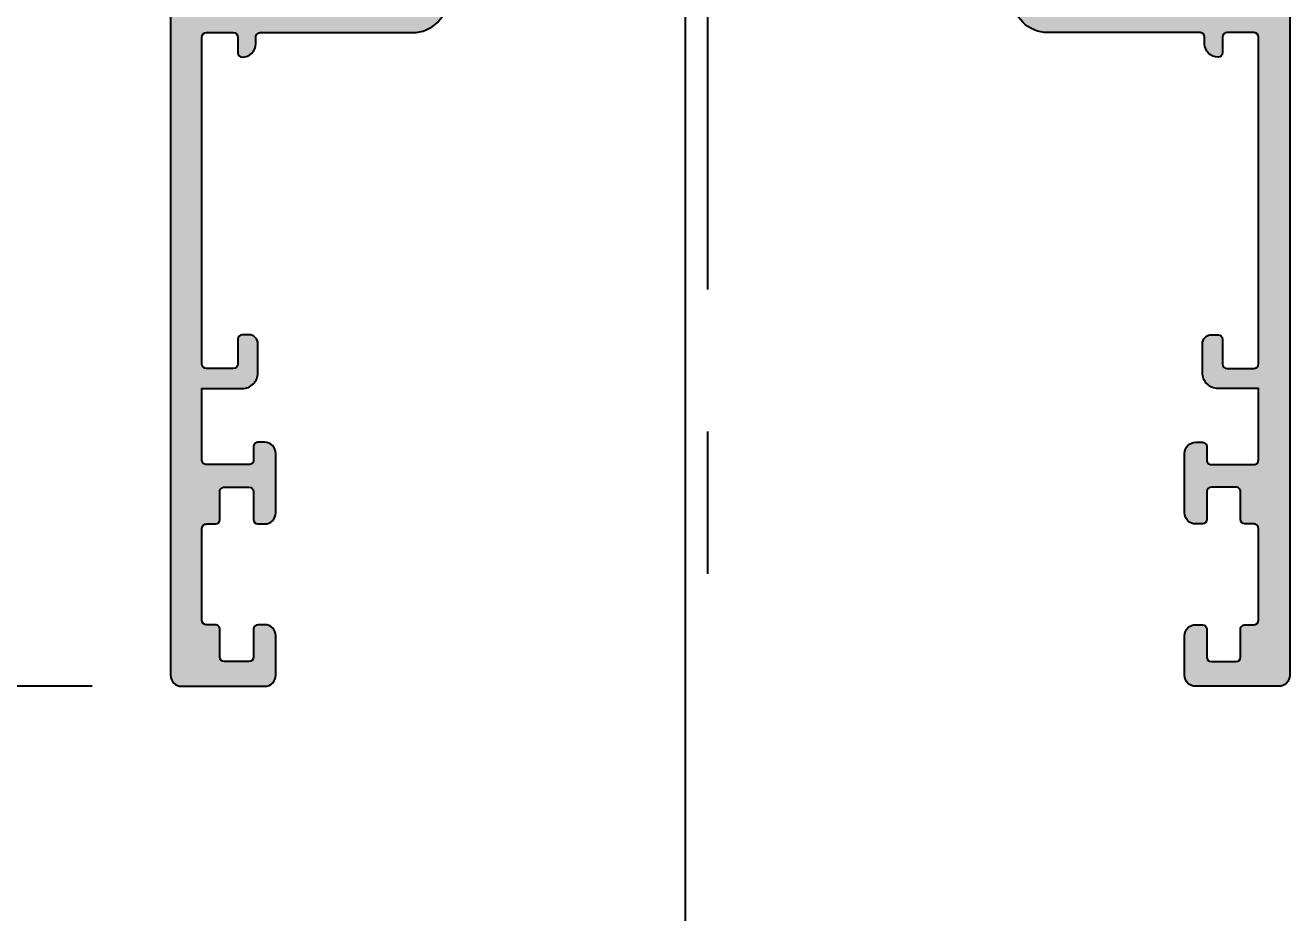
# Model space of a CAD drawing. Extents: x -4122 to 3414, y -5760 to 3840.
# Drawn here: x 711.5 to 768, y 1614.4 to 1654.1 of the extents above; entities that cross this region are included whole.
import ezdxf

# ---------------------------------------------------------------- set-up
doc = ezdxf.new("R2010")
doc.units = 0
doc.linetypes.add('CENTER', pattern=[50.800000000000004, 31.75, -6.35, 6.35, -6.35])
doc.layers.get('0').update_dxf_attribs({"linetype": 'CONTINUOUS'})
doc.layers.get('DEFPOINTS').update_dxf_attribs({"linetype": 'CONTINUOUS'})
for name, color, linetype in [('ALUM', 7, 'CONTINUOUS'), ('AXES', 1, 'CENTER'), ('DIM', 94, 'CONTINUOUS'), ('ETEM_AL-HATCH-2', 253, 'CONTINUOUS'), ('UNMOVABLE', 4, 'CONTINUOUS')]:
    doc.layers.add(name, color=color, linetype=linetype)
doc.styles.add('ETEM_NAN', font='isocpeur.ttf')
doc.dimstyles.new('ETEM_ARCHITECTURE_STYLE$0', dxfattribs={"dimtxt": 2, "dimasz": 1, "dimexe": 1, "dimexo": 1, "dimgap": 1, "dimtad": 0, "dimdec": 1, "dimtxsty": 'ETEM_NAN', "dimblk": 'OBLIQUE', "dimcen": 0, "dimdle": 1, "dimclrd": 7, "dimclre": 7, "dimclrt": 7, "dimazin": 3, "dimtfac": 1, "dimtdec": 1, "dimtmove": 0, "dimatfit": 3, "dimtolj": 1, "dimtzin": 0})

# ---------------------------------------------------------------- blocks, each defined once
blk = doc.blocks.new('E_75_TEST_PAGE')
at = {"layer": 'DEFPOINTS'}
blk.add_line((185.9338302113247, 0), (185.9338302113247, -960), dxfattribs=at)
blk = doc.blocks.new('_OBLIQUE')
at = {"color": 0, "linetype": 'BYBLOCK'}
blk.add_line((-0.5, -0.5), (0.5, 0.5), dxfattribs=at)
blk = doc.blocks.new('*D34')
at = {"layer": 'DEFPOINTS', "color": 0}
for p in [(718.228800937229, 1716.025410444961), (702.7035179674305, 1624.52541044496), (718.5288009372301, 1624.52541044496)]:
    blk.add_point(p, dxfattribs=at)
at = {"layer": 'DIM', "color": 7}
for p, q in [((702.7035179674305, 1720.025410444961), (702.7035179674305, 1680.27541044496)), ((714.228800937229, 1716.025410444961), (698.7035179674305, 1716.025410444961)), ((702.7035179674305, 1620.52541044496), (702.7035179674305, 1660.27541044496)), ((714.5288009372301, 1624.52541044496), (698.7035179674305, 1624.52541044496))]:
    blk.add_line(p, q, dxfattribs=at)
at = {"layer": 'DIM', "color": 7, "xscale": 6, "yscale": 6, "zscale": 6}
for p, rotation in [((702.7035179674305, 1716.025410444961), 90), ((702.7035179674305, 1624.52541044496), 270)]:
    blk.add_blockref('_OBLIQUE', p, dxfattribs=dict(at, rotation=rotation))
at = {"layer": 'DIM', "color": 7, "insert": (702.7035179674308, 1670.27541044496), "char_height": 6, "attachment_point": 5, "rotation": 90, "style": 'ETEM_NAN'}
blk.add_mtext('91.5', dxfattribs=at)

msp = doc.modelspace()

# ---------------------------------------------------------------- hatches: boundary and pattern name
at = {"layer": 'ETEM_AL-HATCH-2'}
h = msp.add_hatch(color=256, dxfattribs=at)
edge = h.paths.add_edge_path(flags=16)
edge.add_line((719.3288009370345, 1693.425410444953), (719.3288009371403, 1680.425410444967))
edge.add_arc((719.5288009371408, 1680.425410444969), 0.2000000000007276, 180.0000000005211, 269.9999999999186)
edge.add_line((719.5288009371408, 1680.225410444968), (727.9288009370174, 1680.225410444965))
edge.add_arc((727.9288009370176, 1680.425410444966), 0.2000000000006708, 269.9999999999837, 360.0000000000163)
edge.add_line((728.1288009370184, 1680.425410444966), (728.1288009370186, 1693.425410444946))
edge.add_arc((727.9288009370176, 1693.425410444946), 0.2000000000007276, 0, 89.99999999995114)
edge.add_line((727.9288009370176, 1693.625410444946), (719.5288009370335, 1693.625410444954))
edge.add_arc((719.5288009370335, 1693.425410444955), 0.1999999999988233, 89.99999999992671, 180.0000000005455)
edge = h.paths.add_edge_path()
edge.add_line((733.023827508479, 1691.16973466565), (732.5238275083815, 1693.36973466566))
edge.add_arc((732.3288009372264, 1693.325410444934), 0.1999999999986332, 12.80426606769394, 121.3117946474733)
edge.add_line((732.2248619380545, 1693.496280818173), (730.6288009372275, 1692.525410444933))
edge.add_line((730.6288009372275, 1692.525410444933), (730.2288009372252, 1692.525410444933))
edge.add_arc((730.2288009372252, 1692.725410444934), 0.2000000000007276, 180, 270, ccw=False)
edge.add_line((730.0288009372244, 1692.725410444934), (730.0288009372254, 1697.025410444942))
edge.add_arc((730.0288009372267, 1697.225410444939), 0.1999999999970896, 89.99999999964172, 269.99999999964984, ccw=False)
edge.add_line((730.0288009372281, 1697.425410444936), (730.3288009372278, 1697.425410444936))
edge.add_line((730.3288009372278, 1697.425410444936), (732.4669862995739, 1696.852485403831))
edge.add_line((732.4669862995739, 1696.852485403831), (732.5417009222516, 1696.573646635915))
edge.add_arc((732.7348860875092, 1696.625410444935), 0.1999999999998739, 195.0000000000041, 315.0000000002476)
edge.add_line((732.8763074437471, 1696.483989088699), (733.3106016881899, 1696.918283333144))
edge.add_line((733.3106016881899, 1696.918283333144), (733.5276593466593, 1699.399263722114))
edge.add_arc((733.2288009372297, 1699.425410444936), 0.3000000000015386, 355.0000000002853, 470.000000000246)
edge.add_line((733.1261948942307, 1699.707318231173), (731.5288009372294, 1699.125914378427))
edge.add_line((731.5288009372294, 1699.125914378427), (731.5288009372294, 1699.025410444939))
edge.add_arc((731.2288009372297, 1699.025410444939), 0.2999999999994429, 269.9999999996852, 359.99999999996743, ccw=False)
edge.add_line((731.2288009372284, 1698.725410444939), (730.7870585067234, 1698.725410444938))
edge.add_arc((730.7870585067232, 1698.525410444939), 0.199999999998937, 89.99999999988601, 156.4218215216777)
edge.add_arc((730.3288009372264, 1698.725410444936), 0.3000000000004058, 191.536959031283, 336.42182152242333, ccw=False)
edge.add_arc((729.8389029886567, 1698.625410444945), 0.2000000000111299, 11.5369590317385, 89.99999999943819)
edge.add_line((729.8389029886586, 1698.825410444956), (729.1288009371868, 1698.825410444929))
edge.add_arc((729.1288009372253, 1697.825410444929), 1.000000000000199, 90.00000000221306, 179.9999999999886)
edge.add_line((728.1288009372253, 1697.825410444929), (728.1288009372212, 1694.925410444942))
edge.add_arc((727.9288009372241, 1694.925410444942), 0.1999999999971749, 269.99999999997556, 359.99999999997556, ccw=False)
edge.add_line((727.9288009372241, 1694.725410444945), (719.5288009371994, 1694.725410444945))
edge.add_arc((719.5288009371994, 1694.925410444946), 0.2000000000006992, 179.9999999999918, 269.99999999997556, ccw=False)
edge.add_line((719.3288009371987, 1694.925410444946), (719.3288009371994, 1707.52541044496))
edge.add_arc((719.5288009371963, 1707.52541044496), 0.1999999999970896, 90, 180, ccw=False)
edge.add_line((719.5288009371963, 1707.725410444958), (721.8288009372123, 1707.725410444958))
edge.add_arc((721.8288009372114, 1707.525410444958), 0.1999999999999034, 2.850129021680914e-10, 89.99999999971499, ccw=False)
edge.add_line((722.0288009372113, 1707.525410444959), (722.0288009372133, 1706.125410444959))
edge.add_arc((722.2288009372124, 1706.125410444959), 0.1999999999989654, 180.0000000000244, 269.9999999995521)
edge.add_arc((722.2288009372174, 1706.72541044496), 0.799999999999585, 269.9999999995237, 359.9999999999776)
edge.add_line((723.0288009372172, 1706.725410444959), (723.0288009372181, 1709.025410444953))
edge.add_arc((722.2288009372115, 1709.025410444953), 0.8000000000064915, 359.9999999999939, 449.9999999999166)
edge.add_arc((722.2288009372124, 1709.625410444959), 0.2000000000007844, 89.99999999991857, 179.9999999999837)
edge.add_line((722.0288009372117, 1709.625410444959), (722.0288009372113, 1709.02541044496))
edge.add_arc((721.8288009372119, 1709.02541044496), 0.1999999999989654, 270.00000000007327, 359.99999999999187, ccw=False)
edge.add_line((721.8288009372123, 1708.825410444962), (719.828800937224, 1708.82541044496))
edge.add_arc((719.8288009372237, 1709.32541044496), 0.5, 180, 270.0000000000521, ccw=False)
edge.add_line((719.3288009372237, 1709.32541044496), (719.3288009372237, 1714.32541044496))
edge.add_arc((719.8288009372237, 1714.32541044496), 0.5, 90, 180, ccw=False)
edge.add_line((719.8288009372237, 1714.82541044496), (721.828800937211, 1714.82541044496))
edge.add_arc((721.828800937211, 1714.625410444959), 0.200000000000756, 8.071765478234738e-12, 89.99999999999193, ccw=False)
edge.add_line((722.0288009372117, 1714.625410444959), (722.0288009372122, 1714.02541044496))
edge.add_arc((722.2288009372106, 1714.02541044496), 0.199999999998937, 180.0000000000082, 269.9999999996662)
edge.add_arc((722.2288009372143, 1714.625410444963), 0.8000000000014893, 269.9999999996539, 360.000000000232)
edge.add_line((723.0288009372163, 1714.625410444966), (723.0288009372122, 1715.825410444962))
edge.add_arc((722.8288009372114, 1715.82541044496), 0.2000000000003865, 4.233954e-10, 90.00000000003257)
edge.add_line((722.8288009372114, 1716.02541044496), (718.2288009372288, 1716.02541044496))
edge.add_arc((718.2288009372288, 1715.82541044496), 0.2000000000007276, 90.00000000004886, 180)
edge.add_line((718.0288009372281, 1715.82541044496), (718.0288009372297, 1625.025410444959))
edge.add_arc((718.5288009372299, 1625.025410444959), 0.5, 180, 270)
edge.add_line((718.5288009372299, 1624.525410444959), (722.22880093723, 1624.525410444959))
edge.add_arc((722.2288009372297, 1625.025410444959), 0.5000000000000142, 270, 359.9999999999984)
edge.add_line((722.7288009372297, 1625.025410444959), (722.72880093723, 1626.775410444951))
edge.add_arc((722.2288009372302, 1626.775410444951), 0.5, 359.9999999999984, 450)
edge.add_line((722.2288009372302, 1627.275410444951), (721.9288009372293, 1627.275410444951))
edge.add_arc((721.9288009372291, 1627.075410444952), 0.1999999999989654, 89.99999999995114, 179.9999999999837)
edge.add_line((721.7288009372302, 1627.075410444952), (721.7288009372302, 1625.825410444947))
edge.add_arc((721.5288009372294, 1625.825410444947), 0.2000000000006708, -89.99999999995123, 1.63140612130519e-11, ccw=False)
edge.add_line((721.5288009372299, 1625.625410444946), (720.4288009372309, 1625.625410444946))
edge.add_arc((720.4288009372304, 1625.825410444947), 0.2000000000006708, 179.9999999999837, 269.9999999999511, ccw=False)
edge.add_line((720.2288009372302, 1625.825410444947), (720.2288009372302, 1627.075410444952))
edge.add_arc((720.0288009372308, 1627.075410444952), 0.1999999999989654, 1.62844e-11, 90.00000000004886)
edge.add_line((720.0288009372308, 1627.275410444951), (719.6288009372421, 1627.275410444951))
edge.add_arc((719.6288009372421, 1627.475410444952), 0.2000000000006708, 179.9999999999837, 269.9999999999511, ccw=False)
edge.add_line((719.4288009372418, 1627.475410444952), (719.4288009372418, 1631.575410444952))
edge.add_arc((719.6288009372407, 1631.575410444952), 0.1999999999989654, 89.99999999995123, 179.9999999999837, ccw=False)
edge.add_line((719.6288009372412, 1631.775410444951), (720.0288009372299, 1631.775410444951))
edge.add_arc((720.0288009372294, 1631.975410444952), 0.2000000000006708, 270.0000000000488, 360.0000000000163)
edge.add_line((720.2288009372302, 1631.975410444952), (720.2288009372302, 1633.225410444939))
edge.add_arc((720.4288009372291, 1633.225410444939), 0.1999999999989654, 89.99999999995123, 179.9999999999837, ccw=False)
edge.add_line((720.4288009372295, 1633.425410444938), (721.5288009371819, 1633.425410444938))
edge.add_arc((721.5288009371826, 1633.22541044494), 0.1999999999979138, 1.7993784240388777e-09, 90.00000000033378, ccw=False)
edge.add_line((721.7288009371806, 1633.225410444947), (721.7288009372229, 1631.975410444945))
edge.add_arc((721.9288009372236, 1631.975410444952), 0.2000000000005286, 180.0000000020274, 269.9999999999756)
edge.add_line((721.9288009372232, 1631.775410444951), (722.2288009372295, 1631.775410444951))
edge.add_arc((722.2288009372288, 1632.275410444953), 0.5000000000011653, 270.0000000000944, 360.0000000004918)
edge.add_line((722.7288009372302, 1632.275410444957), (722.7288009372047, 1634.925410445049))
edge.add_arc((722.2288009371956, 1634.925410445044), 0.5000000000089528, 6.090381e-10, 89.99999999898711)
edge.add_line((722.2288009372043, 1635.425410445053), (721.9288009372, 1635.425410445058))
edge.add_arc((721.9288009371977, 1635.225410445057), 0.2000000000017224, 89.99999999925906, 180.0000000335866)
edge.add_line((721.7288009371961, 1635.225410444939), (721.7288009375496, 1634.625410445163))
edge.add_arc((721.5288009375478, 1634.625410445045), 0.2000000000016371, -89.99999999684093, 3.3607022942305775e-08, ccw=False)
edge.add_line((721.5288009375587, 1634.425410445044), (719.6288009372275, 1634.425410444951))
edge.add_arc((719.6288009372184, 1634.625410444951), 0.200000000000486, 179.9999999999308, 270.0000000026055, ccw=False)
edge.add_line((719.4288009372177, 1634.625410444952), (719.4288009372182, 1637.825410444998))
edge.add_line((719.4288009372186, 1637.825410444998), (721.2288009372222, 1637.825410444998))
edge.add_arc((721.2288009372224, 1638.525410444997), 0.6999999999991502, 269.9999999999814, 360.0000000001291)
edge.add_line((721.9288009372214, 1638.525410444999), (721.9288009372189, 1639.825410445002))
edge.add_arc((721.528800937219, 1639.825410445001), 0.4000000000000625, 5.90311e-11, 90.0000000000692)
edge.add_line((721.5288009372181, 1640.225410445001), (721.2288009372188, 1640.225410445001))
edge.add_arc((721.2288009372188, 1640.025410445), 0.2000000000007276, 90, 180)
edge.add_line((721.0288009372181, 1640.025410445), (721.0288009372181, 1638.925410445))
edge.add_arc((720.8288009372183, 1638.925410445001), 0.1999999999999602, 270.0000000000407, 359.99999999969873, ccw=False)
edge.add_line((720.8288009372183, 1638.725410445001), (719.6288009372182, 1638.725410445003))
edge.add_arc((719.6288009372189, 1638.925410445004), 0.2000000000006423, 179.9999999999756, 269.999999999829, ccw=False)
edge.add_line((719.4288009372186, 1638.925410445004), (719.42880093722, 1653.525410444959))
edge.add_arc((719.6288009372203, 1653.525410444959), 0.2000000000007276, 90, 180, ccw=False)
edge.add_line((719.6288009372203, 1653.725410444959), (720.8288009372169, 1653.725410444959))
edge.add_arc((720.8288009372174, 1653.525410444959), 0.2000000000008129, 2.4385826691286638e-11, 89.99999999999193, ccw=False)
edge.add_line((721.0288009372181, 1653.525410444959), (721.028800937219, 1652.825410444958))
edge.add_arc((721.2288009372197, 1652.825410444958), 0.2000000000007844, 180.0000000000203, 269.9999999988275)
edge.add_arc((721.2288009372279, 1653.22541044495), 0.599999999993102, 269.9999999988329, 360.0000000039938)
edge.add_line((721.828800937221, 1653.225410444992), (721.8288009372001, 1653.525410444944))
edge.add_arc((722.0288009372008, 1653.525410444959), 0.2000000000009265, 90.00000000000807, 180.0000000041118, ccw=False)
edge.add_line((722.0288009372008, 1653.725410444959), (728.8288009372224, 1653.725410444959))
edge.add_arc((728.8288009372224, 1655.325410444954), 1.599999999995006, 270.0000000000041, 359.9999999999964)
edge.add_line((730.4288009372177, 1655.325410444954), (730.4288009372216, 1670.925410444944))
edge.add_arc((730.6288009372189, 1670.925410444945), 0.1999999999977149, 90.00000000002439, 180.0000000003501, ccw=False)
edge.add_line((730.6288009372189, 1671.125410444943), (731.028800937221, 1671.125410444943))
edge.add_line((731.0288009372208, 1671.125410444943), (731.0288009372208, 1671.225410444952))
edge.add_line((731.0288009372208, 1671.225410444952), (732.2288009372222, 1671.225410444947))
edge.add_arc((732.2288009372243, 1670.925410444947), 0.2999999999994429, 3.26281224261038e-11, 90.0000000003148, ccw=False)
edge.add_line((732.5288009372235, 1670.925410444947), (732.5288009372235, 1670.824906511459))
edge.add_line((732.5288009372235, 1670.824906511459), (734.1261948942248, 1670.243502658713))
edge.add_arc((734.2288009372243, 1670.52541044495), 0.3000000000015718, 249.9999999997731, 364.9999999997029)
edge.add_line((734.5276593466534, 1670.551557167772), (734.310601688184, 1673.032537556742))
edge.add_line((734.310601688184, 1673.032537556742), (733.876307443741, 1673.466831801187))
edge.add_arc((733.7348860875037, 1673.325410444949), 0.200000000000693, 45.00000000020727, 164.9999999995514)
edge.add_line((733.5417009222457, 1673.377174253971), (733.466986299568, 1673.098335486055))
edge.add_line((733.466986299568, 1673.098335486055), (731.3288009372219, 1672.52541044495))
edge.add_line((731.3288009372219, 1672.52541044495), (731.0288009372222, 1672.52541044495))
edge.add_arc((731.0288009372208, 1672.725410444947), 0.1999999999970896, 90.00000000035828, 270.00000000035016, ccw=False)
edge.add_line((731.0288009372199, 1672.925410444944), (731.0288009372204, 1677.225410444947))
edge.add_arc((731.2288009372206, 1677.225410444947), 0.2000000000007276, 90, 180, ccw=False)
edge.add_line((731.2288009372206, 1677.425410444947), (731.628800937223, 1677.425410444947))
edge.add_line((731.628800937223, 1677.425410444947), (733.2248619380499, 1676.454540071704))
edge.add_arc((733.3288009372219, 1676.625410444943), 0.1999999999990307, 238.6882053525763, 360.0000000030045)
edge.add_line((733.5288009372208, 1676.625410444954), (733.5288009371683, 1677.814330416823))
edge.add_arc((732.5288009372545, 1677.814330416778), 0.9999999999141664, 2.5843406e-09, 58.68820535270839)
edge.add_line((733.0484959330698, 1678.668682282904), (732.3450055542459, 1679.096609515203))
edge.add_arc((732.4489445534183, 1679.267479888442), 0.2000000000005095, 149.9999999998697, 238.6882053524909, ccw=False)
edge.add_line((732.2757394726615, 1679.367479888443), (733.0020060180788, 1680.625410444943))
edge.add_arc((732.8288009373229, 1680.725410444943), 0.1999999999992352, 329.999999999866, 449.9999999998046)
edge.add_line((732.8288009373233, 1680.925410444942), (729.5288009372251, 1680.92541044496))
edge.add_line((729.5288009372254, 1680.92541044496), (729.5288009372254, 1690.725410444923))
edge.add_arc((729.7288009372261, 1690.725410444923), 0.2000000000006992, 90.0000000000407, 180.0000000000081, ccw=False)
edge.add_line((729.7288009372256, 1690.925410444924), (732.8288009373222, 1690.925410444924))
edge.add_arc((732.828800937322, 1691.125410444924), 0.2000000000006423, 270.0000000000488, 372.8042660675896)
edge = h.paths.add_edge_path(flags=16)
edge.add_line((719.5288009373468, 1679.125410444966), (728.8288009371203, 1679.125410444966))
edge.add_arc((728.82880093712, 1678.925410444985), 0.1999999999816282, 2.6062707547680475e-10, 89.99999999996737, ccw=False)
edge.add_line((729.0288009371017, 1678.925410444986), (729.0288009372206, 1655.325410444956))
edge.add_arc((728.8288009372214, 1655.325410444955), 0.199999999999477, -89.9999999999593, 3.6641267797676846e-10, ccw=False)
edge.add_line((728.8288009372214, 1655.125410444955), (719.5288009372165, 1655.125410444963))
edge.add_arc((719.5288009372172, 1655.325410444962), 0.1999999999993634, 179.9999999996092, 269.99999999987784, ccw=False)
edge.add_line((719.3288009372174, 1655.325410444963), (719.3288009373458, 1678.925410444967))
edge.add_arc((719.5288009373463, 1678.925410444966), 0.2000000000003013, 89.99999999984527, 179.999999999601, ccw=False)
h = msp.add_hatch(color=256, dxfattribs=at)
h.dxf.hatch_style = 1
edge = h.paths.add_edge_path()
edge.add_arc((759.7288009374348, 1697.825410444938), 0.1999999999993867, -3.216086952306796e-09, 44.999999996816086, ccw=False)
edge.add_line((759.9288009374342, 1697.825410444927), (759.9288009374344, 1697.525410444946))
edge.add_arc((759.7288009374334, 1697.525410444946), 0.2000000000007844, 270.0000000003582, 360, ccw=False)
edge.add_line((759.7288009374348, 1697.325410444945), (759.4288009374201, 1697.325410444943))
edge.add_arc((759.4288009374319, 1695.325410444943), 2.000000000000085, 90.0000000003322, 138.5903778906429)
edge.add_line((757.9288009374337, 1696.648286100478), (757.9288009374337, 1694.925410444946))
edge.add_arc((758.1288009374344, 1694.925410444946), 0.2000000000007276, 180.0000000000082, 270)
edge.add_line((758.1288009374344, 1694.725410444945), (766.428800937371, 1694.725410444945))
edge.add_arc((766.4288009373705, 1694.925410444946), 0.2000000000007276, 270.0000000000326, 360)
edge.add_line((766.6288009373712, 1694.925410444946), (766.6288009373715, 1697.125410444944))
edge.add_arc((766.4288009373705, 1697.125410444944), 0.2000000000007276, 359.9999999999919, 449.9999999998371)
edge.add_line((766.4288009373714, 1697.325410444945), (765.3288009374174, 1697.325410444947))
edge.add_arc((765.3288009374184, 1697.625410444946), 0.2999999999991587, 150.0000000003645, 269.9999999998263, ccw=False)
edge.add_line((765.0689933162827, 1697.775410444944), (765.9061512066074, 1699.225410444945))
edge.add_arc((766.0793562873652, 1699.125410444944), 0.2000000000006819, 89.99999999996737, 150.0000000000112, ccw=False)
edge.add_line((766.0793562873652, 1699.325410444945), (767.8288009374343, 1699.325410444943))
edge.add_arc((767.8288009374343, 1699.125410444944), 0.1999999999989654, 1.63140612130519e-11, 90.00000000001631, ccw=False)
edge.add_line((768.0288009374332, 1699.125410444944), (768.0288009372204, 1625.025410444959))
edge.add_arc((767.5288009372204, 1625.025410444959), 0.5, 270, 360, ccw=False)
edge.add_line((767.5288009372204, 1624.525410444959), (763.8288009372203, 1624.525410444959))
edge.add_arc((763.8288009372205, 1625.025410444959), 0.4999999999999858, 179.9999999999984, 269.9999999999935, ccw=False)
edge.add_line((763.3288009372205, 1625.025410444959), (763.3288009372203, 1626.775410444951))
edge.add_arc((763.8288009372201, 1626.775410444951), 0.5, 90, 180.0000000000016, ccw=False)
edge.add_line((763.8288009372201, 1627.275410444951), (764.128800937221, 1627.275410444951))
edge.add_arc((764.1288009372212, 1627.075410444952), 0.1999999999989086, 0, 90.00000000003263, ccw=False)
edge.add_line((764.3288009372201, 1627.075410444952), (764.3288009372201, 1625.825410444947))
edge.add_arc((764.5288009372208, 1625.825410444947), 0.2000000000006708, 179.9999999999837, 269.9999999999512)
edge.add_line((764.5288009372208, 1625.625410444946), (765.6288009372198, 1625.625410444946))
edge.add_arc((765.6288009372194, 1625.825410444947), 0.2000000000007276, 270.0000000000326, 360)
edge.add_line((765.8288009372201, 1625.825410444947), (765.8288009372199, 1627.075410444952))
edge.add_arc((766.028800937219, 1627.075410444952), 0.1999999999989654, 89.99999999995123, 179.9999999999837, ccw=False)
edge.add_line((766.0288009372194, 1627.275410444951), (766.4288009372082, 1627.275410444951))
edge.add_arc((766.4288009372077, 1627.475410444952), 0.2000000000006708, 270.0000000000488, 360.0000000000163)
edge.add_line((766.6288009372084, 1627.475410444952), (766.6288009372084, 1631.575410444952))
edge.add_arc((766.4288009372095, 1631.575410444952), 0.1999999999989654, 1.62844e-11, 90.00000000004886)
edge.add_line((766.4288009372095, 1631.775410444951), (766.0288009372208, 1631.775410444951))
edge.add_arc((766.0288009372208, 1631.975410444952), 0.2000000000006708, 179.9999999999837, 269.9999999999511, ccw=False)
edge.add_line((765.8288009372201, 1631.975410444952), (765.8288009372201, 1633.225410444939))
edge.add_arc((765.6288009372212, 1633.225410444939), 0.1999999999989654, 1.62844e-11, 90.00000000004886)
edge.add_line((765.6288009372212, 1633.425410444938), (764.5288009372688, 1633.425410444938))
edge.add_arc((764.5288009372672, 1633.22541044494), 0.1999999999979138, 89.99999999965803, 179.9999999982006)
edge.add_line((764.3288009372696, 1633.225410444947), (764.3288009372274, 1631.975410444945))
edge.add_arc((764.1288009372266, 1631.975410444952), 0.2000000000005002, 270.00000000001626, 359.99999999797257, ccw=False)
edge.add_line((764.1288009372266, 1631.775410444951), (763.8288009372203, 1631.775410444951))
edge.add_arc((763.8288009372214, 1632.275410444953), 0.5000000000011653, 179.9999999995082, 269.9999999999088, ccw=False)
edge.add_line((763.3288009372201, 1632.275410444957), (763.3288009372455, 1634.925410445049))
edge.add_arc((763.8288009372546, 1634.925410445044), 0.5000000000089244, 90.00000000100971, 179.999999999391, ccw=False)
edge.add_line((763.8288009372455, 1635.425410445053), (764.1288009372498, 1635.425410445058))
edge.add_arc((764.128800937253, 1635.225410445057), 0.2000000000017366, -3.358258027219563e-08, 90.00000000074908, ccw=False)
edge.add_line((764.3288009372546, 1635.225410444939), (764.3288009369011, 1634.625410445163))
edge.add_arc((764.5288009369025, 1634.625410445045), 0.2000000000016371, 179.9999999663889, 269.9999999968408)
edge.add_line((764.5288009368916, 1634.425410445044), (766.4288009372227, 1634.425410444951))
edge.add_arc((766.4288009372318, 1634.625410444951), 0.2000000000005002, 269.9999999973945, 360.0000000000651)
edge.add_line((766.6288009372321, 1634.625410444952), (766.6288009372316, 1637.825410444998))
edge.add_line((766.6288009372321, 1637.825410444998), (764.8288009372285, 1637.825410444998))
edge.add_arc((764.8288009372283, 1638.525410444997), 0.6999999999991502, 179.9999999998709, 270.00000000001864, ccw=False)
edge.add_line((764.1288009372289, 1638.525410444999), (764.1288009372314, 1639.825410445002))
edge.add_arc((764.5288009372313, 1639.825410445001), 0.4000000000000341, 89.99999999992667, 179.9999999999389, ccw=False)
edge.add_line((764.5288009372317, 1640.225410445001), (764.828800937231, 1640.225410445001))
edge.add_arc((764.828800937231, 1640.025410445), 0.2000000000007276, 0, 90, ccw=False)
edge.add_line((765.0288009372317, 1640.025410445), (765.0288009372317, 1638.925410445))
edge.add_arc((765.228800937232, 1638.925410445001), 0.1999999999999886, 180.0000000003013, 269.9999999999512)
edge.add_line((765.2288009372315, 1638.725410445001), (766.4288009372316, 1638.725410445003))
edge.add_arc((766.4288009372314, 1638.925410445004), 0.2000000000006423, 270.0000000001791, 360.0000000000244)
edge.add_line((766.6288009372321, 1638.925410445004), (766.6288009372307, 1653.525410444959))
edge.add_arc((766.4288009372295, 1653.525410444959), 0.2000000000007276, 0, 90)
edge.add_line((766.4288009372295, 1653.725410444959), (765.2288009372329, 1653.725410444959))
edge.add_arc((765.2288009372334, 1653.525410444959), 0.2000000000008129, 90, 179.9999999999756)
edge.add_line((765.0288009372326, 1653.525410444959), (765.0288009372317, 1652.825410444958))
edge.add_arc((764.8288009372305, 1652.825410444958), 0.2000000000007844, 270.00000000117245, 359.99999999997965, ccw=False)
edge.add_arc((764.8288009372228, 1653.22541044495), 0.599999999993102, 179.9999999960062, 270.0000000011616, ccw=False)
edge.add_line((764.2288009372297, 1653.225410444992), (764.2288009372506, 1653.525410444944))
edge.add_arc((764.0288009372495, 1653.525410444959), 0.200000000000955, 359.9999999958882, 449.9999999999837)
edge.add_line((764.0288009372495, 1653.725410444959), (757.2288009372279, 1653.725410444959))
edge.add_arc((757.2288009372279, 1655.325410444954), 1.599999999995006, 180.0000000000036, 269.9999999999959, ccw=False)
edge.add_line((755.628800937233, 1655.325410444954), (755.6288009372291, 1670.925410444944))
edge.add_arc((755.4288009372314, 1670.925410444945), 0.1999999999977149, 359.9999999996499, 449.9999999999675)
edge.add_line((755.4288009372314, 1671.125410444943), (755.0288009372292, 1671.125410444943))
edge.add_line((755.028800937229, 1671.125410444943), (755.028800937229, 1671.225410444952))
edge.add_line((755.028800937229, 1671.225410444952), (753.8288009372276, 1671.225410444947))
edge.add_arc((753.8288009372264, 1670.925410444947), 0.2999999999994429, 89.99999999968517, 179.9999999999674)
edge.add_line((753.5288009372267, 1670.925410444947), (753.5288009372267, 1670.824906511459))
edge.add_line((753.5288009372267, 1670.824906511459), (751.9314069802255, 1670.243502658713))
edge.add_arc((751.828800937226, 1670.52541044495), 0.3000000000015913, 175.0000000002966, 290.00000000023715, ccw=False)
edge.add_line((751.5299425277968, 1670.551557167772), (751.7470001862663, 1673.032537556742))
edge.add_line((751.7470001862663, 1673.032537556742), (752.1812944307093, 1673.466831801187))
edge.add_arc((752.3227157869466, 1673.325410444949), 0.200000000000693, 15.000000000448608, 134.9999999997927, ccw=False)
edge.add_line((752.5159009522046, 1673.377174253971), (752.5906155748822, 1673.098335486055))
edge.add_line((752.5906155748822, 1673.098335486055), (754.7288009372284, 1672.52541044495))
edge.add_line((754.7288009372284, 1672.52541044495), (755.0288009372281, 1672.52541044495))
edge.add_arc((755.028800937229, 1672.725410444947), 0.1999999999970896, 269.9999999996417, 449.9999999996417)
edge.add_line((755.0288009372308, 1672.925410444944), (755.0288009372306, 1677.225410444947))
edge.add_arc((754.8288009372292, 1677.225410444947), 0.2000000000007276, 0, 90)
edge.add_line((754.8288009372292, 1677.425410444947), (754.4288009372268, 1677.425410444947))
edge.add_line((754.4288009372268, 1677.425410444947), (752.8327399363999, 1676.454540071704))
edge.add_arc((752.7288009372284, 1676.625410444943), 0.1999999999989769, 179.9999999969874, 301.311794647414, ccw=False)
edge.add_line((752.528800937229, 1676.625410444954), (752.5288009372815, 1677.814330416823))
edge.add_arc((753.5288009371963, 1677.814330416778), 0.9999999999141096, 121.31179464729331, 179.9999999974189, ccw=False)
edge.add_line((753.0091059413809, 1678.668682282904), (753.7125963202049, 1679.096609515203))
edge.add_arc((753.608657321032, 1679.267479888442), 0.20000000000048, 301.3117946474953, 390.0000000001385)
edge.add_line((753.7818624017892, 1679.367479888443), (753.0555958563722, 1680.625410444943))
edge.add_arc((753.2288009371279, 1680.725410444943), 0.1999999999992106, 90.00000000019543, 210.0000000001381, ccw=False)
edge.add_line((753.228800937127, 1680.925410444942), (756.5288009372251, 1680.92541044496))
edge.add_line((756.5288009372254, 1680.92541044496), (756.5288009372254, 1690.725410444923))
edge.add_arc((756.3288009372246, 1690.725410444923), 0.2000000000007276, 0, 89.99999999996744)
edge.add_line((756.3288009372246, 1690.925410444924), (753.2288009371281, 1690.925410444924))
edge.add_arc((753.2288009371283, 1691.125410444924), 0.2000000000006139, 167.1957339324006, 269.9999999999511, ccw=False)
edge.add_line((753.0337743659712, 1691.16973466565), (753.5337743660688, 1693.36973466566))
edge.add_arc((753.7288009372238, 1693.325410444934), 0.1999999999986332, 58.68820535252672, 167.195733932306, ccw=False)
edge.add_line((753.8327399363953, 1693.496280818173), (755.4288009372223, 1692.525410444933))
edge.add_line((755.4288009372223, 1692.525410444933), (755.8288009372246, 1692.525410444933))
edge.add_arc((755.8288009372246, 1692.725410444934), 0.2000000000007276, 270, 360)
edge.add_line((756.0288009372254, 1692.725410444934), (756.0288009372244, 1697.025410444942))
edge.add_arc((756.0288009372235, 1697.225410444939), 0.1999999999970896, 270.0000000003583, 450.0000000003583)
edge.add_line((756.0288009372222, 1697.425410444936), (755.7288009372224, 1697.425410444936))
edge.add_line((755.7288009372224, 1697.425410444936), (753.5906155748763, 1696.852485403831))
edge.add_line((753.5906155748763, 1696.852485403831), (753.5159009521986, 1696.573646635915))
edge.add_arc((753.3227157869411, 1696.625410444935), 0.1999999999998465, 224.9999999997467, 344.99999999999375, ccw=False)
edge.add_line((753.1812944307031, 1696.483989088699), (752.7470001862604, 1696.918283333144))
edge.add_line((752.7470001862604, 1696.918283333144), (752.5299425277909, 1699.399263722114))
edge.add_arc((752.8288009372201, 1699.425410444936), 0.300000000001567, 69.9999999997591, 184.9999999997142, ccw=False)
edge.add_line((752.9314069802195, 1699.707318231173), (754.5288009372208, 1699.125914378427))
edge.add_line((754.5288009372208, 1699.125914378427), (754.5288009372208, 1699.025410444939))
edge.add_arc((754.8288009372205, 1699.025410444939), 0.2999999999994429, 180.0000000000326, 270.0000000003148)
edge.add_line((754.8288009372219, 1698.725410444939), (755.2705433677269, 1698.725410444938))
edge.add_arc((755.2705433677276, 1698.525410444939), 0.199999999998937, 23.578178478322286, 90.00000000011403, ccw=False)
edge.add_arc((755.7288009372234, 1698.725410444936), 0.3000000000003797, 203.5781784775789, 348.4630409687181)
edge.add_arc((756.218698885794, 1698.625410444945), 0.2000000000111578, 90.00000000057003, 168.4630409682631, ccw=False)
edge.add_line((756.2186988857922, 1698.825410444956), (758.9288009374412, 1698.825410444936))
edge.add_arc((758.9288009374324, 1698.625410444929), 0.2000000000068098, 44.99999999801952, 89.99999999757358, ccw=False)
edge.add_line((759.0702222936799, 1698.766831801167), (759.8702222936798, 1697.966831801167))
edge = h.paths.add_edge_path(flags=16)
edge.add_line((766.7288009374157, 1693.425410444953), (766.7288009373102, 1680.425410444967))
edge.add_arc((766.5288009373095, 1680.425410444969), 0.2000000000006708, 270.0000000000814, 359.99999999948704, ccw=False)
edge.add_line((766.5288009373099, 1680.225410444968), (758.1288009374333, 1680.225410444965))
edge.add_arc((758.1288009374331, 1680.425410444966), 0.2000000000006708, 179.9999999999837, 270.00000000001626, ccw=False)
edge.add_line((757.9288009374324, 1680.425410444966), (757.9288009374321, 1693.425410444946))
edge.add_arc((758.1288009374326, 1693.425410444946), 0.2000000000006708, 90.00000000003263, 180, ccw=False)
edge.add_line((758.1288009374326, 1693.625410444946), (766.5288009374168, 1693.625410444954))
edge.add_arc((766.5288009374168, 1693.425410444955), 0.1999999999988233, -5.455831342260353e-10, 90.00000000006509, ccw=False)
edge = h.paths.add_edge_path(flags=16)
edge.add_arc((766.5288009373149, 1678.925410444966), 0.2000000000003013, 3.9898395698401146e-10, 90.00000000014649, ccw=False)
edge.add_line((766.7288009373152, 1678.925410444967), (766.7288009374435, 1655.325410444963))
edge.add_arc((766.5288009374445, 1655.325410444962), 0.1999999999993634, -89.99999999986971, 3.948912308260333e-10, ccw=False)
edge.add_line((766.5288009374445, 1655.125410444963), (757.2288009374396, 1655.125410444955))
edge.add_arc((757.2288009374398, 1655.325410444955), 0.1999999999994628, 179.9999999996377, 269.99999999996743, ccw=False)
edge.add_line((757.0288009374405, 1655.325410444956), (757.0288009375596, 1678.925410444986))
edge.add_arc((757.2288009375412, 1678.925410444985), 0.1999999999816282, 90.00000000003263, 179.9999999997395, ccw=False)
edge.add_line((757.2288009375408, 1679.125410444966), (766.5288009373143, 1679.125410444966))

# ---------------------------------------------------------------- linework, layer by layer
at = {"layer": 'ALUM'}
for points in [[(718.0288009372281, 1715.82541044496), (718.0288009372299, 1625.025410444959, 0.4142135623730909), (718.5288009372299, 1624.525410444959), (722.2288009372297, 1624.525410444959, 0.4142135623730784), (722.7288009372297, 1625.025410444959), (722.7288009372302, 1626.775410444951, 0.4142135623731117), (722.2288009372302, 1627.275410444951), (721.9288009372295, 1627.275410444951, 0.4142135623732615), (721.7288009372302, 1627.075410444952), (721.7288009372302, 1625.825410444947, -0.4142135623729286), (721.5288009372299, 1625.625410444946), (720.4288009372304, 1625.625410444946, -0.4142135623729286), (720.2288009372302, 1625.825410444947), (720.2288009372302, 1627.075410444952, 0.4142135623732615), (720.0288009372308, 1627.275410444951), (719.6288009372421, 1627.275410444951, -0.4142135623729286), (719.4288009372418, 1627.475410444952), (719.4288009372418, 1631.575410444952, -0.4142135623732615), (719.6288009372412, 1631.775410444951), (720.0288009372299, 1631.775410444951, 0.4142135623729286), (720.2288009372302, 1631.975410444952), (720.2288009372302, 1633.225410444939, -0.4142135623732615), (720.4288009372295, 1633.425410444938), (721.5288009371817, 1633.425410444938, -0.414213562365603), (721.7288009371806, 1633.225410444947), (721.7288009372234, 1631.975410444945, 0.4142135623626061), (721.9288009372232, 1631.775410444951), (722.2288009372297, 1631.775410444951, 0.4142135623751325), (722.7288009372302, 1632.275410444957), (722.7288009372047, 1634.925410445049, 0.4142135623648079), (722.2288009372043, 1635.425410445053), (721.9288009372004, 1635.425410445058, 0.4142135625486099), (721.7288009371961, 1635.225410444939), (721.7288009375494, 1634.625410445163, -0.4142135625287376), (721.5288009375587, 1634.425410445044), (719.6288009372275, 1634.425410444951, -0.4142135623867707), (719.4288009372177, 1634.625410444952), (719.4288009372186, 1637.825410444998), (721.228800937222, 1637.825410444998, 0.4142135623738494), (721.9288009372214, 1638.525410444999), (721.9288009372186, 1639.825410445002, 0.4142135623731497), (721.5288009372181, 1640.225410445001), (721.2288009372188, 1640.225410445001, 0.414213562373095), (721.0288009372181, 1640.025410445), (721.0288009372181, 1638.925410445, -0.4142135623713365), (720.8288009372183, 1638.725410445001), (719.6288009372184, 1638.725410445003, -0.4142135623723484), (719.4288009372186, 1638.925410445004), (719.4288009372195, 1653.525410444959, -0.4142135623730846), (719.6288009372203, 1653.725410444959), (720.8288009372174, 1653.725410444959, -0.4142135623729442), (721.0288009372181, 1653.525410444959), (721.028800937219, 1652.825410444958, 0.4142135623669921), (721.2288009372156, 1652.625410444957, 0.41421356239947), (721.828800937221, 1653.225410444992), (721.8288009372001, 1653.525410444944, -0.4142135623940885), (722.0288009372008, 1653.725410444959), (728.8288009372228, 1653.725410444959, 0.4142135623730581), (730.4288009372177, 1655.325410444954)], [(768.0288009374332, 1699.125410444944), (768.0288009372204, 1625.025410444959, -0.4142135623730909), (767.5288009372204, 1624.525410444959), (763.8288009372205, 1624.525410444959, -0.4142135623730784), (763.3288009372205, 1625.025410444959), (763.3288009372201, 1626.775410444951, -0.4142135623731117), (763.8288009372201, 1627.275410444951), (764.1288009372212, 1627.275410444951, -0.4142135623732615), (764.3288009372201, 1627.075410444952), (764.3288009372201, 1625.825410444947, 0.4142135623729286), (764.5288009372208, 1625.625410444946), (765.6288009372198, 1625.625410444946, 0.4142135623729286), (765.8288009372201, 1625.825410444947), (765.8288009372201, 1627.075410444952, -0.4142135623732615), (766.0288009372194, 1627.275410444951), (766.4288009372082, 1627.275410444951, 0.4142135623729286), (766.6288009372084, 1627.475410444952), (766.6288009372084, 1631.575410444952, 0.4142135623732615), (766.4288009372095, 1631.775410444951), (766.0288009372208, 1631.775410444951, -0.4142135623729286), (765.8288009372201, 1631.975410444952), (765.8288009372201, 1633.225410444939, 0.4142135623732615), (765.6288009372212, 1633.425410444938), (764.5288009372686, 1633.425410444938, 0.414213562365603), (764.3288009372696, 1633.225410444947), (764.3288009372274, 1631.975410444945, -0.4142135623626061), (764.1288009372266, 1631.775410444951), (763.8288009372205, 1631.775410444951, -0.4142135623751325), (763.3288009372201, 1632.275410444957), (763.3288009372455, 1634.925410445049, -0.4142135623648079), (763.8288009372455, 1635.425410445053), (764.1288009372503, 1635.425410445058, -0.4142135625486125), (764.3288009372546, 1635.225410444939), (764.3288009369008, 1634.625410445163, 0.4142135625287429), (764.5288009368916, 1634.425410445044), (766.4288009372227, 1634.425410444951, 0.414213562386768), (766.6288009372321, 1634.625410444952), (766.6288009372321, 1637.825410444998), (764.8288009372283, 1637.825410444998, -0.4142135623738501), (764.1288009372289, 1638.525410444999), (764.1288009372312, 1639.825410445002, -0.414213562373147), (764.5288009372317, 1640.225410445001), (764.828800937231, 1640.225410445001, -0.414213562373095), (765.0288009372317, 1640.025410445), (765.0288009372317, 1638.925410445, 0.4142135623713365), (765.2288009372315, 1638.725410445001), (766.4288009372318, 1638.725410445003, 0.4142135623723458), (766.6288009372321, 1638.925410445004), (766.6288009372303, 1653.525410444959, 0.4142135623730846), (766.4288009372295, 1653.725410444959), (765.2288009372334, 1653.725410444959, 0.4142135623729389), (765.0288009372326, 1653.525410444959), (765.0288009372317, 1652.825410444958, -0.4142135623669973), (764.8288009372346, 1652.625410444957, -0.4142135623994699), (764.2288009372297, 1653.225410444992), (764.2288009372506, 1653.525410444944, 0.4142135623940885), (764.0288009372495, 1653.725410444959), (757.2288009372279, 1653.725410444959, -0.4142135623730581), (755.628800937233, 1655.325410444954)]]:
    msp.add_lwpolyline(points, format="xyb", dxfattribs=at)
at = {"layer": 'AXES', "color": 7}
msp.add_line((742.0143820792738, 1673.999999292179), (742.0143820792738, 1624.389373677777), dxfattribs=at)

# ---------------------------------------------------------------- block references
at = {"layer": 'UNMOVABLE'}
msp.add_blockref('E_75_TEST_PAGE', (555.080551867949, 1919.999999292182), dxfattribs=at)

# ---------------------------------------------------------------- dimensions: what is measured, and where the dimension line sits
at = {"layer": 'DIM'}
dim = msp.add_linear_dim(base=(702.7035179674305, 1624.52541044496), p1=(718.2288009372288, 1716.02541044496), p2=(718.5288009372299, 1624.525410444959), angle=90, dimstyle='ETEM_ARCHITECTURE_STYLE$0', override={"dimscale": 4, "dimtxt": 1.5, "dimasz": 1.5, "dimtp": 0.1, "dimtm": 0.1, "dimtfac": 0.71, "dimtolj": 0}, dxfattribs=at)
dim.commit()
dim.dimension.update_dxf_attribs({"geometry": '*D34', "text_midpoint": (702.7035179674308, 1670.27541044496)})

doc.saveas('drawing.dxf')
